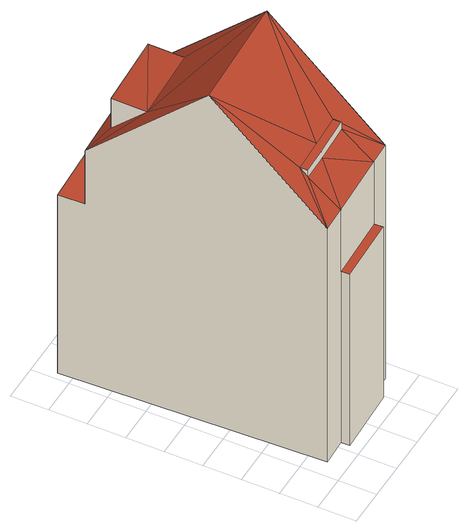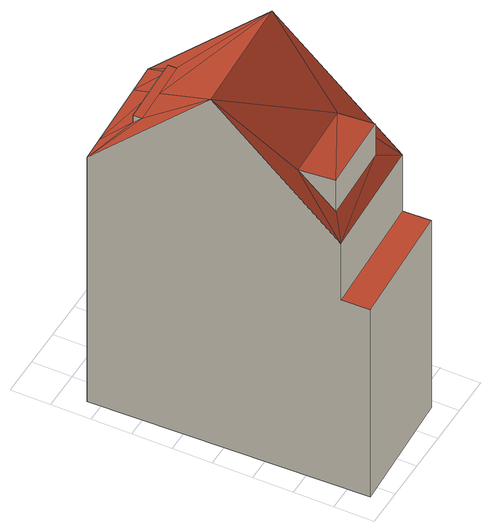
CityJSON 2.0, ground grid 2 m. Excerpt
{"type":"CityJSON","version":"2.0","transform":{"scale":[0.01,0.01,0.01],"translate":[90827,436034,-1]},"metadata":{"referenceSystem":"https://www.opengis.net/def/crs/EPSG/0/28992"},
"CityObjects":{
"building1":{"type":"Building","attributes":{"measuredHeight":20.74,"yearOfConstruction":1929,"LAAGSTE_BOUWLAAG":-1,"AANTAL_BOUWLAGEN":6,"AANTAL_ADRESSEN":2,"WIJK":"Delfshaven","PANDSOORT":"Tussenpand","BUURT":"Nieuwe Westen","HOOGSTE_BOUWLAAG":4},"address":[{"CountryName":"Nederland","LocalityName":"Rotterdam","ThoroughfareNumber":"319-319","ThoroughfareName":"Rochussenstraat","PostalCode":"3023DG"}],"children":["building1-1","building1-2"],"geometry":[{"type":"Solid","lod":"2","boundaries":[[[[0,1,2]],[[3,4,5,0,2,6]],[[3,7,4]],[[7,8,1,0,5,4]],[[9,10,11]],[[10,12,13,11]],[[14,13,12]],[[13,14,11]],[[14,9,11]],[[15,16,17,18,19,20,21]],[[22,23,24,25]],[[25,26,27,22]],[[28,29,30,27]],[[15,31,30,29,16]],[[26,32,33,28,27]],[[34,33,32,35,36,37,38]],[[37,19,18,38]],[[35,21,20,36]],[[23,30,31,24]],[[3,28,33]],[[6,2,29]],[[8,17,1]],[[3,33,7]],[[16,2,1]],[[33,34,7]],[[6,29,28]],[[6,28,3]],[[7,34,8]],[[2,16,29]],[[17,16,1]],[[8,34,17]],[[37,36,20,19]],[[9,38,10]],[[14,12,18]],[[38,18,12]],[[14,34,9]],[[14,17,34]],[[12,10,38]],[[34,38,9]],[[14,18,17]],[[30,23,22,27]],[[32,26,25,24,31,15,21,35]]]],"semantics":{"surfaces":[{"type":"WallSurface"},{"type":"RoofSurface"},{"type":"GroundSurface"}],"values":[[0,0,0,1,0,0,0,1,1,0,0,0,0,0,0,0,0,0,0,1,1,1,1,1,1,1,1,1,1,1,1,1,1,1,1,1,1,1,1,1,1,2]]}}]},
"building1-1":{"type":"BuildingInstallation","parents":["building1"],"geometry":[{"type":"MultiSurface","lod":"2","boundaries":[[[9,10,11]],[[10,12,13,11]],[[14,13,12]],[[14,9,11]],[[13,14,11]]],"semantics":{"surfaces":[{"type":"WallSurface"},{"type":"RoofSurface"}],"values":[0,0,0,1,1]}}]},
"building1-2":{"type":"BuildingInstallation","parents":["building1"],"geometry":[{"type":"MultiSurface","lod":"2","boundaries":[[[0,1,2]],[[3,4,5,0,2,6]],[[3,7,4]],[[7,8,1,0,5,4]]],"semantics":{"surfaces":[{"type":"WallSurface"},{"type":"RoofSurface"}],"values":[0,0,0,1]}}]}
},
"vertices":[
[212,269,1768],[211,312,1768],[212,269,1725],[569,283,1725],[569,283,1768],[356,274,1768],[356,274,1724],[568,327,1768],[389,320,1768],[577,1105,1809],[569,1289,1632],[569,1289,1820],[167,1272,1630],[167,1272,1818],[174,1088,1808],[91,105,96],[91,105,1569],[69,709,2168],[45,1342,1558],[45,1342,1222],[40,1482,1222],[40,1482,96],[592,78,1177],[238,65,1177],[238,65,96],[592,78,96],[589,126,96],[589,126,1177],[589,126,1567],[236,111,1567],[236,111,1177],[236,111,96],[711,130,96],[711,130,1568],[693,736,2169],[670,1512,96],[670,1512,1222],[674,1369,1222],[674,1369,1560]
]}
